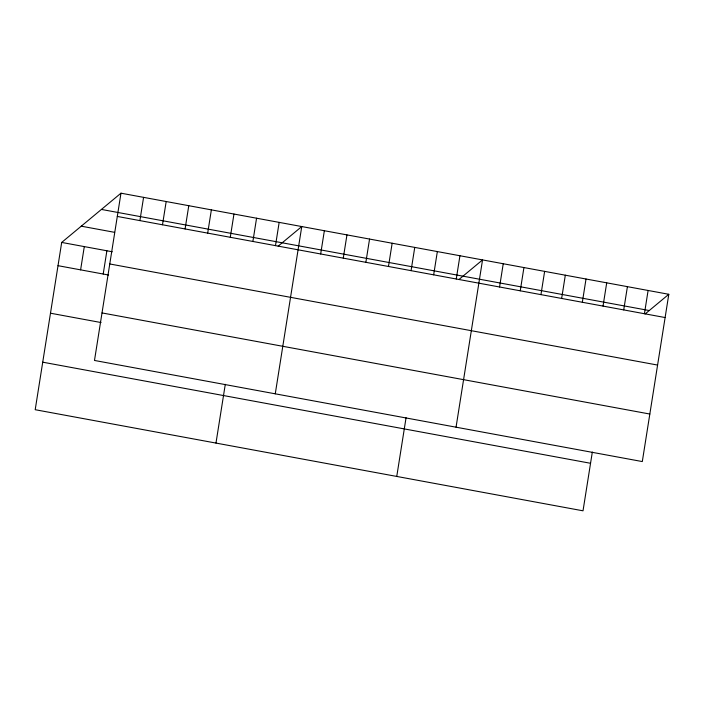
<?xml version="1.0" encoding="UTF-8"?>
<svg xmlns="http://www.w3.org/2000/svg" width="704" height="704" viewBox="0 0 704 704"><rect width="100%" height="100%" fill="white"/><g stroke="black" fill="none" stroke-linecap="round" stroke-linejoin="round"><path stroke-width="1.06" d="M120.982 193.186L94.486 360.457L642.303 461.569L668.8 294.29L120.982 193.186L61.697 242.431L35.2 409.71L583.018 510.814L592.328 452.065M80.608 269.852L84.295 246.602M103.206 274.023L106.885 250.774M139.894 220.607L143.581 197.358M162.492 224.778L166.179 201.529M185.09 228.95L188.778 205.691M207.689 233.121L211.367 209.862M230.287 237.292L233.966 214.034M215.978 443.071L225.289 384.322M252.886 241.463L256.564 218.205M275.484 245.634L279.162 222.376M275.264 393.826L301.761 226.547L278.168 246.154M320.672 253.968L324.359 230.718M343.27 258.139L346.958 234.89M365.869 262.31L369.556 239.061M388.467 266.482L392.154 243.232M411.066 270.653L414.753 247.403M396.757 476.441L406.067 417.692M433.664 274.824L437.342 251.574M456.262 278.995L459.941 255.746M456.051 427.187L482.539 259.917L458.946 279.514M499.558 286.986L503.237 263.736M520.247 290.805L523.934 267.555M540.945 294.624L544.632 271.374M561.642 298.443L565.321 275.194M582.34 302.262L586.018 279.013M603.029 306.082L606.716 282.832M623.726 309.901L627.414 286.651M644.424 313.729L648.102 290.47M645.207 313.896L668.8 294.29M101.42 209.431L649.238 310.543M117.295 216.436L665.122 317.548M81.259 226.178L114.62 232.338M61.697 242.431L112.27 251.768M109.771 263.965L657.589 365.068M58.01 265.681L108.583 275.018M102.018 312.928L649.836 414.04M50.486 313.21L101.059 322.546M42.724 362.182L590.55 463.285"/></g></svg>
